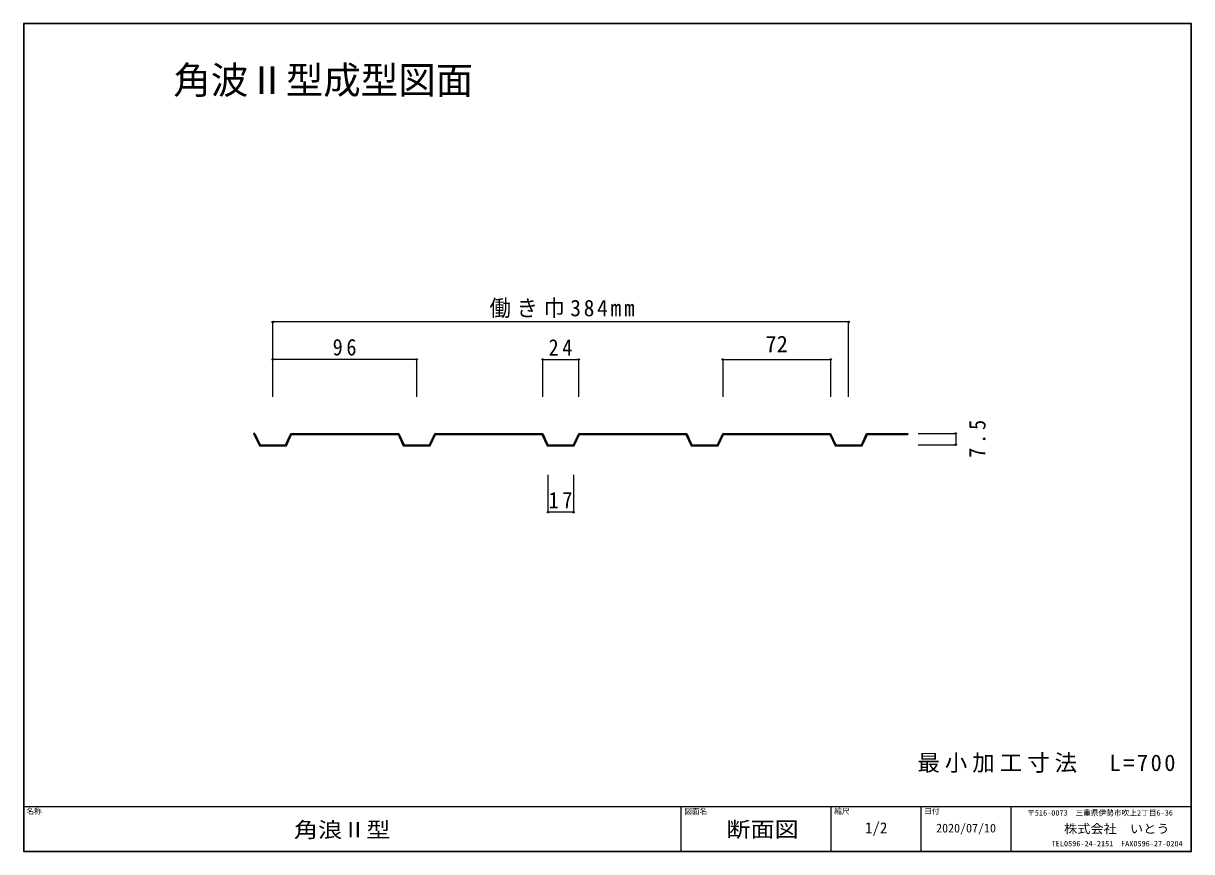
# Model space of a CAD drawing. Units: millimetres, scale not verified, with parts at other scales. Extents: x -4955 to 380, y -270 to 2534.
import ezdxf
from ezdxf.enums import TextEntityAlignment as Align

# ---------------------------------------------------------------- set-up
doc = ezdxf.new("R2010")
doc.units = ezdxf.units.MM
doc.header["$LTSCALE"] = 2
doc.header["$PDMODE"] = 32
doc.header["$PDSIZE"] = 1
doc.layers.add('0-0', color=7, linetype='Continuous')
doc.layers.add('8-0', color=7, linetype='Continuous')
doc.styles.add('ＭＳ ゴシック', font='')
doc.styles.get('ＭＳ ゴシック').set_extended_font_data('MS Gothic')

msp = doc.modelspace()

# ---------------------------------------------------------------- linework, layer by layer
at = {"layer": '0-0'}
for p, q in [((151.623, 82.735), (-232.377, 82.735)), ((-232.377, 57.736), (-232.377, 82.735)), ((151.623, 32.735), (151.623, 82.735)), ((-136.377, 57.736), (-232.377, 57.736)), ((-232.377, 32.735), (-232.377, 57.736)), ((-136.377, 32.735), (-136.377, 57.736)), ((-52.377, 57.736), (-28.377, 57.736)), ((-52.377, 32.735), (-52.377, 57.736)), ((-28.377, 32.735), (-28.377, 57.736)), ((67.623, 57.736), (139.623, 57.736)), ((67.623, 57.736), (67.623, 32.735)), ((139.623, 57.736), (139.623, 32.735)), ((-244.377, 8.388), (-240.877, 0.888)), ((-223.877, 0.888), (-220.377, 8.388)), ((-220.377, 8.388), (-148.377, 8.388)), ((-124.377, 8.388), (-52.377, 8.388)), ((-52.377, 8.388), (-48.877, 0.888)), ((-28.377, 8.388), (43.623, 8.388)), ((67.623, 8.388), (139.623, 8.388)), ((139.623, 8.388), (143.123, 0.888)), ((160.123, 0.888), (163.623, 8.388)), ((198.094, 8.388), (223.094, 8.388)), ((223.094, 8.388), (223.094, 0.888)), ((-240.877, 0.888), (-223.877, 0.888)), ((143.123, 0.888), (160.123, 0.888)), ((198.094, 0.888), (223.094, 0.888)), ((-48.877, -19.112), (-48.877, -44.112)), ((-31.877, -19.112), (-31.877, -44.112)), ((-31.877, -44.112), (-48.877, -44.112))]:
    msp.add_line(p, q, dxfattribs=at)
for points in [[(-244.377, 8.388), (-245.26, 8.388), (-241.387, 0.088)], [(-148.377, 8.388), (-144.877, 0.888), (-127.877, 0.888), (-124.377, 8.388)], [(-48.877, 0.888), (-31.877, 0.888), (-28.377, 8.388)], [(43.623, 8.388), (47.123, 0.888), (64.123, 0.888), (67.623, 8.388)], [(163.623, 8.388), (191.213, 8.388), (191.213, 7.588)], [(-241.387, 0.088), (-223.368, 0.088), (-219.868, 7.588), (-148.887, 7.588), (-145.387, 0.088), (-127.368, 0.088), (-123.868, 7.588), (-52.887, 7.588)], [(-52.887, 7.588), (-49.387, 0.088), (-31.368, 0.088), (-27.868, 7.588), (43.113, 7.588), (46.613, 0.088), (64.632, 0.088), (68.132, 7.588), (139.113, 7.588)], [(139.113, 7.588), (142.613, 0.088), (160.632, 0.088), (164.132, 7.588), (191.213, 7.588)]]:
    msp.add_lwpolyline(points, dxfattribs=at)
for p in [(-232.377, 82.735), (151.623, 82.735), (-232.377, 57.736), (-136.377, 57.736), (-52.377, 57.736), (-28.377, 57.736), (67.623, 57.736), (139.623, 57.736), (223.094, 8.388), (223.094, 0.888), (-48.877, -44.112), (-31.877, -44.112)]:
    msp.add_point(p, dxfattribs=at)
at = {"layer": '8-0'}
for p, q in [((-398.777, 281.763), (-398.777, -270.388)), ((380.401, 281.763), (-398.777, 281.763)), ((380.201, 281.563), (-398.577, 281.563)), ((-398.377, 281.363), (-398.377, -269.988)), ((380.201, -270.188), (380.201, 281.563)), ((380.401, -270.388), (380.401, 281.763)), ((-398.377, -240.388), (380.001, -240.388)), ((40.001, -269.988), (40.001, -240.388)), ((140.001, -269.988), (140.001, -240.388)), ((200.001, -269.988), (200.001, -240.388)), ((260.001, -269.988), (260.001, -240.388)), ((-398.777, -270.388), (380.401, -270.388)), ((-398.377, -269.988), (380.001, -269.988))]:
    msp.add_line(p, q, dxfattribs=at)
for points in [[(-398.577, 281.563), (-398.577, -270.188), (380.201, -270.188)], [(380.001, -269.988), (380.001, 281.363), (-398.377, 281.363)]]:
    msp.add_lwpolyline(points, dxfattribs=at)

# ---------------------------------------------------------------- texts
at = {"layer": '0-0', "style": 'ＭＳ ゴシック'}
for s, height, p in [('角波Ⅱ型成型図面', 18.33, (-298.777, 229.263)), ('72', 11, (96.123, 59.236)), ('1/2', 7.331, (162.501, -260.388)), ('2020/07/10', 5.865, (210.001, -259.388))]:
    msp.add_text(s, height=height, dxfattribs=at).set_placement(p, align=Align.BOTTOM_LEFT)
at = {"layer": '0-0', "char_height": 11, "attachment_point": 7, "style": 'ＭＳ ゴシック'}
for s, insert in [('\\T1.26;\\W0.95;働き巾384mm', (-87.877, 85.235)), ('\\T1.36;\\W0.9;96', (-192.502, 60.236)), ('\\T1.36;\\W0.9;24', (-48.502, 60.236)), ('\\T1.36;\\W0.9;17', (-48.502, -41.612)), ('\\T1.22;最小加工寸法\u3000L=700', (197.501, -217.888))]:
    msp.add_mtext(s, dxfattribs=dict(at, insert=insert))
at = {"layer": '0-0', "insert": (243.094, -7.862), "char_height": 11, "attachment_point": 7, "rotation": 90, "style": 'ＭＳ ゴシック'}
msp.add_mtext('\\T1.38;\\W0.9;7.5', dxfattribs=at)
at = {"layer": '8-0', "style": 'ＭＳ ゴシック'}
for s, p in [('名称', (-396.777, -246.388)), ('図面名', (42.001, -246.388)), ('縮尺', (142.001, -246.388)), ('日付', (202.001, -246.388)), ('〒516-0073\u3000三重県伊勢市吹上2丁目6-36', (270.675, -247.48)), ('TEL0596-24-2151\u3000FAX0596-27-0204', (287.024, -267.965))]:
    msp.add_text(s, height=3.666, dxfattribs=at).set_placement(p, align=Align.BOTTOM_LEFT)
for s, height, width, p in [('角浪Ⅱ型', 10.26, 1.15, (-218.35, -264.035)), ('断面図', 10.26, 1.15, (70.069, -263.765)), ('株式会社\u3000いとう', 5.865, 1.1, (295.274, -259.886))]:
    msp.add_text(s, height=height, dxfattribs=dict(at, width=width)).set_placement(p, align=Align.BOTTOM_LEFT)

doc.saveas('drawing.dxf')
